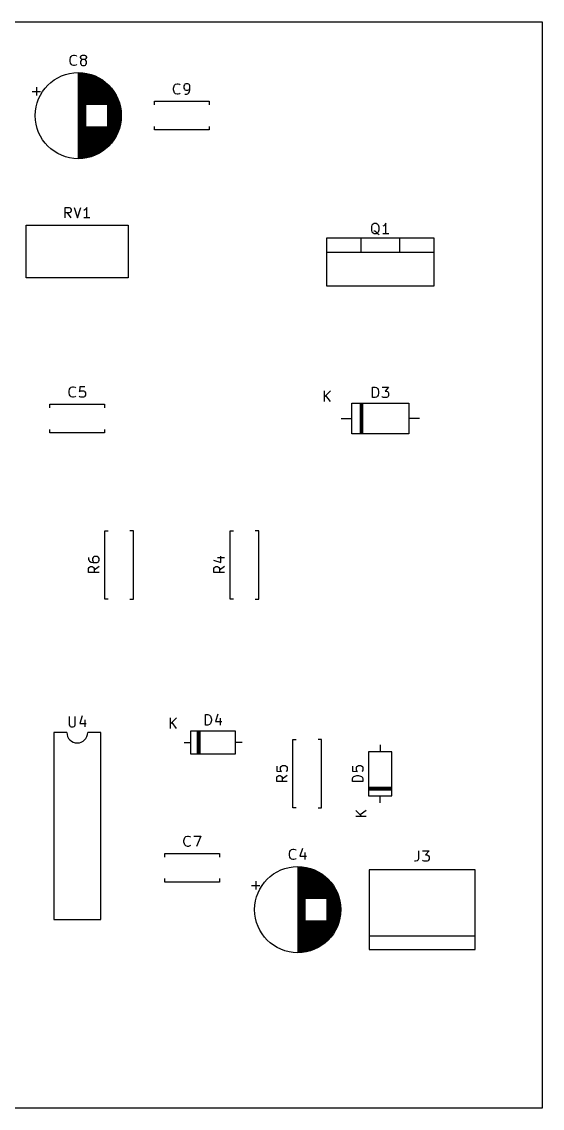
# Model space of a CAD drawing. Extents: x 20 to 124, y -124 to -20.
# Drawn here: x 74.2 to 124, y -124 to -20 of the extents above; entities that cross this region are included whole.
import ezdxf

# ---------------------------------------------------------------- set-up
doc = ezdxf.new("R2010")
doc.units = 0
doc.layers.add('LYELLOW', color=51, linetype='CONTINUOUS')
doc.layers.add('WHITE', color=7, linetype='CONTINUOUS')

msp = doc.modelspace()

# ---------------------------------------------------------------- linework, layer by layer
at = {"layer": 'LYELLOW', "linetype": 'CONTINUOUS'}
for p, q in [((78.811586, -23.62089), (78.859205, -23.430414)), ((78.811586, -23.763747), (78.811586, -23.62089)), ((78.859205, -23.954223), (78.811586, -23.763747)), ((78.859205, -23.430414), (78.906824, -23.335176)), ((78.906824, -23.335176), (79.002062, -23.239938)), ((79.002062, -23.239938), (79.144919, -23.192319)), ((79.144919, -23.192319), (79.240157, -23.192319)), ((79.240157, -23.192319), (79.383014, -23.239938)), ((79.383014, -23.239938), (79.430633, -23.287557)), ((79.811586, -23.382795), (79.859205, -23.287557)), ((79.811586, -23.430414), (79.811586, -23.382795)), ((79.859205, -23.525652), (79.811586, -23.430414)), ((79.859205, -23.716128), (79.811586, -23.811366)), ((79.811586, -23.811366), (79.811586, -24.001842)), ((79.859205, -23.287557), (79.906824, -23.239938)), ((79.906824, -23.573271), (79.859205, -23.525652)), ((79.906824, -23.668509), (79.859205, -23.716128)), ((79.906824, -23.239938), (80.002062, -23.192319)), ((80.002062, -23.62089), (79.906824, -23.573271)), ((80.002062, -23.62089), (79.906824, -23.668509)), ((80.002062, -23.192319), (80.192538, -23.192319)), ((80.192538, -23.62089), (80.002062, -23.62089)), ((80.192538, -23.192319), (80.287776, -23.239938)), ((80.287776, -23.573271), (80.192538, -23.62089)), ((80.287776, -23.668509), (80.192538, -23.62089)), ((80.287776, -23.239938), (80.335395, -23.287557)), ((80.335395, -23.525652), (80.287776, -23.573271)), ((80.335395, -23.716128), (80.287776, -23.668509)), ((80.335395, -23.287557), (80.383014, -23.382795)), ((80.383014, -23.430414), (80.335395, -23.525652)), ((80.383014, -23.811366), (80.335395, -23.716128)), ((80.383014, -23.382795), (80.383014, -23.430414)), ((80.383014, -24.001842), (80.383014, -23.811366)), ((78.906824, -24.049461), (78.859205, -23.954223)), ((79.002062, -24.1447), (78.906824, -24.049461)), ((79.144919, -24.192319), (79.002062, -24.1447)), ((79.240157, -24.192319), (79.144919, -24.192319)), ((79.383014, -24.1447), (79.240157, -24.192319)), ((79.430633, -24.09708), (79.383014, -24.1447)), ((79.5973, -24.9075), (79.5973, -33.0675)), ((79.6373, -24.9075), (79.6373, -33.0675)), ((79.6773, -24.9085), (79.6773, -33.0665)), ((79.7173, -24.9095), (79.7173, -33.0655)), ((79.7573, -24.9105), (79.7573, -33.0645)), ((79.7973, -24.9125), (79.7973, -33.0625)), ((79.811586, -24.001842), (79.859205, -24.09708)), ((79.8373, -24.9145), (79.8373, -33.0605)), ((79.859205, -24.09708), (79.906824, -24.1447)), ((79.8773, -24.9175), (79.8773, -33.0575)), ((79.906824, -24.1447), (80.002062, -24.192319)), ((79.9173, -24.9195), (79.9173, -33.0555)), ((79.9573, -24.9235), (79.9573, -33.0515)), ((79.9973, -24.9265), (79.9973, -33.0485)), ((80.002062, -24.192319), (80.192538, -24.192319)), ((80.0373, -24.9315), (80.0373, -33.0435)), ((80.0773, -24.9355), (80.0773, -33.0395)), ((80.1173, -24.9405), (80.1173, -33.0345)), ((80.1573, -24.9455), (80.1573, -33.0295)), ((80.192538, -24.192319), (80.287776, -24.1447)), ((80.1973, -24.9515), (80.1973, -33.0235)), ((80.2373, -24.9575), (80.2373, -33.0175)), ((80.287776, -24.1447), (80.335395, -24.09708)), ((80.335395, -24.09708), (80.383014, -24.001842)), ((80.2773, -24.9645), (80.2773, -33.0105)), ((80.3173, -24.9705), (80.3173, -27.9475)), ((80.3573, -24.9785), (80.3573, -27.9475)), ((80.3973, -24.9855), (80.3973, -27.9475)), ((80.4373, -24.9945), (80.4373, -27.9475)), ((80.4773, -25.0025), (80.4773, -27.9475)), ((80.5173, -25.0115), (80.5173, -27.9475)), ((80.5573, -25.0205), (80.5573, -27.9475)), ((80.5973, -25.0305), (80.5973, -27.9475)), ((80.6373, -25.0405), (80.6373, -27.9475)), ((80.6773, -25.0515), (80.6773, -27.9475)), ((80.7173, -25.0625), (80.7173, -27.9475)), ((80.7573, -25.0745), (80.7573, -27.9475)), ((80.7973, -25.0865), (80.7973, -27.9475)), ((80.8373, -25.0985), (80.8373, -27.9475)), ((80.8773, -25.1115), (80.8773, -27.9475)), ((80.9173, -25.1245), (80.9173, -27.9475)), ((80.9573, -25.1385), (80.9573, -27.9475)), ((80.9973, -25.1525), (80.9973, -27.9475)), ((81.0373, -25.1675), (81.0373, -27.9475)), ((81.0773, -25.1825), (81.0773, -27.9475)), ((81.1173, -25.1985), (81.1173, -27.9475)), ((81.1573, -25.2145), (81.1573, -27.9475)), ((81.1973, -25.2305), (81.1973, -27.9475)), ((81.2373, -25.2475), (81.2373, -27.9475)), ((81.2773, -25.2655), (81.2773, -27.9475)), ((81.3173, -25.2835), (81.3173, -27.9475)), ((81.3573, -25.3025), (81.3573, -27.9475)), ((81.3973, -25.3215), (81.3973, -27.9475)), ((81.4373, -25.3415), (81.4373, -27.9475)), ((81.4773, -25.3615), (81.4773, -27.9475)), ((81.5173, -25.3825), (81.5173, -27.9475)), ((81.5573, -25.4035), (81.5573, -27.9475)), ((81.5973, -25.4255), (81.5973, -27.9475)), ((81.6373, -25.4485), (81.6373, -27.9475)), ((81.6773, -25.4715), (81.6773, -27.9475)), ((81.7173, -25.4945), (81.7173, -27.9475)), ((81.7573, -25.5195), (81.7573, -27.9475)), ((81.7973, -25.5445), (81.7973, -27.9475)), ((81.8373, -25.5695), (81.8373, -27.9475)), ((81.8773, -25.5955), (81.8773, -27.9475)), ((81.9173, -25.6225), (81.9173, -27.9475)), ((81.9573, -25.6505), (81.9573, -27.9475)), ((81.9973, -25.6785), (81.9973, -27.9475)), ((82.0373, -25.7075), (82.0373, -27.9475)), ((82.0773, -25.7375), (82.0773, -27.9475)), ((82.1173, -25.7685), (82.1173, -27.9475)), ((82.1573, -25.7995), (82.1573, -27.9475)), ((82.1973, -25.8315), (82.1973, -27.9475)), ((82.2373, -25.8645), (82.2373, -27.9475)), ((82.2773, -25.8985), (82.2773, -27.9475)), ((82.3173, -25.9325), (82.3173, -27.9475)), ((82.3573, -25.9685), (82.3573, -27.9475)), ((88.809524, -26.085176), (88.904762, -25.989938)), ((88.904762, -25.989938), (89.047619, -25.942319)), ((89.047619, -25.942319), (89.142857, -25.942319)), ((89.142857, -25.942319), (89.285714, -25.989938)), ((89.285714, -25.989938), (89.333333, -26.037557)), ((89.809524, -25.989938), (89.761905, -26.037557)), ((89.904762, -25.942319), (89.809524, -25.989938)), ((90.095238, -25.942319), (89.904762, -25.942319)), ((90.190476, -25.989938), (90.095238, -25.942319)), ((90.238095, -26.037557), (90.190476, -25.989938)), ((75.187602, -26.6725), (75.987602, -26.6725)), ((75.587602, -26.2725), (75.587602, -27.0725)), ((82.3973, -26.0055), (82.3973, -31.9695)), ((82.4373, -26.0425), (82.4373, -31.9325)), ((82.4773, -26.0815), (82.4773, -31.8935)), ((82.5173, -26.1205), (82.5173, -31.8545)), ((82.5573, -26.1615), (82.5573, -31.8135)), ((82.5973, -26.2035), (82.5973, -31.7715)), ((82.6373, -26.2465), (82.6373, -31.7285)), ((82.6773, -26.2915), (82.6773, -31.6835)), ((82.7173, -26.3365), (82.7173, -31.6385)), ((82.7573, -26.3835), (82.7573, -31.5915)), ((82.7973, -26.4325), (82.7973, -31.5425)), ((82.8373, -26.4825), (82.8373, -31.4925)), ((82.8773, -26.5345), (82.8773, -31.4405)), ((82.9173, -26.5875), (82.9173, -31.3875)), ((82.9573, -26.6435), (82.9573, -31.3315)), ((82.9973, -26.7005), (82.9973, -31.2745)), ((83.0373, -26.7605), (83.0373, -31.2145)), ((83.0773, -26.8225), (83.0773, -31.1525)), ((83.1173, -26.8865), (83.1173, -31.0885)), ((83.1573, -26.9535), (83.1573, -31.0215)), ((83.1973, -27.0235), (83.1973, -30.9515)), ((88.714286, -26.37089), (88.761905, -26.180414)), ((88.714286, -26.513747), (88.714286, -26.37089)), ((88.761905, -26.704223), (88.714286, -26.513747)), ((88.761905, -26.180414), (88.809524, -26.085176)), ((88.809524, -26.799461), (88.761905, -26.704223)), ((88.904762, -26.8947), (88.809524, -26.799461)), ((89.047619, -26.942319), (88.904762, -26.8947)), ((89.142857, -26.942319), (89.047619, -26.942319)), ((89.285714, -26.8947), (89.142857, -26.942319)), ((89.333333, -26.84708), (89.285714, -26.8947)), ((89.761905, -26.037557), (89.714286, -26.132795)), ((89.714286, -26.132795), (89.714286, -26.37089)), ((89.714286, -26.37089), (89.761905, -26.466128)), ((89.761905, -26.466128), (89.809524, -26.513747)), ((89.809524, -26.513747), (89.904762, -26.561366)), ((89.809524, -26.942319), (90, -26.942319)), ((89.904762, -26.561366), (90.095238, -26.561366)), ((90, -26.942319), (90.095238, -26.8947)), ((90.095238, -26.561366), (90.190476, -26.513747)), ((90.095238, -26.8947), (90.142857, -26.84708)), ((90.142857, -26.84708), (90.238095, -26.704223)), ((90.190476, -26.513747), (90.238095, -26.466128)), ((90.285714, -26.132795), (90.238095, -26.037557)), ((90.238095, -26.466128), (90.285714, -26.37089)), ((90.238095, -26.704223), (90.285714, -26.513747)), ((90.285714, -26.513747), (90.285714, -26.132795)), ((83.2373, -27.0975), (83.2373, -30.8775)), ((83.2773, -27.1745), (83.2773, -30.8005)), ((83.3173, -27.2565), (83.3173, -30.7185)), ((83.3573, -27.3435), (83.3573, -30.6315)), ((83.3973, -27.4355), (83.3973, -30.5395)), ((83.4373, -27.5345), (83.4373, -30.4405)), ((83.4773, -27.6415), (83.4773, -30.3335)), ((83.5173, -27.7595), (83.5173, -30.2155)), ((83.5573, -27.8905), (83.5573, -30.0845)), ((83.5973, -28.0405), (83.5973, -29.9345)), ((86.88, -27.6175), (92.12, -27.6175)), ((86.88, -27.9545), (86.88, -27.6175)), ((92.12, -27.6175), (92.12, -27.9545)), ((83.6373, -28.2195), (83.6373, -29.7555)), ((83.6773, -28.4545), (83.6773, -29.5205)), ((80.3173, -30.0275), (80.3173, -33.0045)), ((80.3573, -30.0275), (80.3573, -32.9965)), ((80.3973, -30.0275), (80.3973, -32.9895)), ((80.4373, -30.0275), (80.4373, -32.9805)), ((80.4773, -30.0275), (80.4773, -32.9725)), ((80.5173, -30.0275), (80.5173, -32.9635)), ((80.5573, -30.0275), (80.5573, -32.9545)), ((80.5973, -30.0275), (80.5973, -32.9445)), ((80.6373, -30.0275), (80.6373, -32.9345)), ((80.6773, -30.0275), (80.6773, -32.9235)), ((80.7173, -30.0275), (80.7173, -32.9125)), ((80.7573, -30.0275), (80.7573, -32.9005)), ((80.7973, -30.0275), (80.7973, -32.8885)), ((80.8373, -30.0275), (80.8373, -32.8765)), ((80.8773, -30.0275), (80.8773, -32.8635)), ((80.9173, -30.0275), (80.9173, -32.8505)), ((80.9573, -30.0275), (80.9573, -32.8365)), ((80.9973, -30.0275), (80.9973, -32.8225)), ((81.0373, -30.0275), (81.0373, -32.8075)), ((81.0773, -30.0275), (81.0773, -32.7925)), ((81.1173, -30.0275), (81.1173, -32.7765)), ((81.1573, -30.0275), (81.1573, -32.7605)), ((81.1973, -30.0275), (81.1973, -32.7445)), ((81.2373, -30.0275), (81.2373, -32.7275)), ((81.2773, -30.0275), (81.2773, -32.7095)), ((81.3173, -30.0275), (81.3173, -32.6915)), ((81.3573, -30.0275), (81.3573, -32.6725)), ((81.3973, -30.0275), (81.3973, -32.6535)), ((81.4373, -30.0275), (81.4373, -32.6335)), ((81.4773, -30.0275), (81.4773, -32.6135)), ((81.5173, -30.0275), (81.5173, -32.5925)), ((81.5573, -30.0275), (81.5573, -32.5715)), ((81.5973, -30.0275), (81.5973, -32.5495)), ((81.6373, -30.0275), (81.6373, -32.5265)), ((81.6773, -30.0275), (81.6773, -32.5035)), ((81.7173, -30.0275), (81.7173, -32.4805)), ((81.7573, -30.0275), (81.7573, -32.4555)), ((81.7973, -30.0275), (81.7973, -32.4305)), ((81.8373, -30.0275), (81.8373, -32.4055)), ((81.8773, -30.0275), (81.8773, -32.3795)), ((81.9173, -30.0275), (81.9173, -32.3525)), ((81.9573, -30.0275), (81.9573, -32.3245)), ((81.9973, -30.0275), (81.9973, -32.2965)), ((82.0373, -30.0275), (82.0373, -32.2675)), ((82.0773, -30.0275), (82.0773, -32.2375)), ((82.1173, -30.0275), (82.1173, -32.2065)), ((82.1573, -30.0275), (82.1573, -32.1755)), ((82.1973, -30.0275), (82.1973, -32.1435)), ((82.2373, -30.0275), (82.2373, -32.1105)), ((82.2773, -30.0275), (82.2773, -32.0765)), ((82.3173, -30.0275), (82.3173, -32.0425)), ((82.3573, -30.0275), (82.3573, -32.0065)), ((86.88, -30.3575), (86.88, -30.0205)), ((92.12, -30.0205), (92.12, -30.3575)), ((92.12, -30.3575), (86.88, -30.3575)), ((78.333333, -38.777319), (78.333333, -37.777319)), ((78.333333, -37.777319), (78.714285, -37.777319)), ((78.714285, -38.301128), (78.333333, -38.301128)), ((78.904761, -38.777319), (78.571428, -38.301128)), ((78.714285, -37.777319), (78.809523, -37.824938)), ((78.809523, -38.253509), (78.714285, -38.301128)), ((78.809523, -37.824938), (78.857142, -37.872557)), ((78.857142, -38.20589), (78.809523, -38.253509)), ((78.857142, -37.872557), (78.904761, -37.967795)), ((78.904761, -38.110652), (78.857142, -38.20589)), ((78.904761, -37.967795), (78.904761, -38.110652)), ((79.190476, -37.777319), (79.523809, -38.777319)), ((79.523809, -38.777319), (79.857142, -37.777319)), ((80.238095, -38.015414), (80.142857, -38.063033)), ((80.333333, -37.920176), (80.238095, -38.015414)), ((80.428571, -37.777319), (80.333333, -37.920176)), ((80.428571, -38.777319), (80.428571, -37.777319)), ((74.625, -39.4625), (84.375, -39.4625)), ((74.625, -44.5125), (74.625, -39.4625)), ((80.714285, -38.777319), (80.142857, -38.777319)), ((84.375, -39.4625), (84.375, -44.5125)), ((107.690476, -39.625652), (107.738095, -39.435176)), ((107.738095, -39.435176), (107.833333, -39.339938)), ((107.833333, -39.339938), (107.928571, -39.292319)), ((107.928571, -39.292319), (108.119047, -39.292319)), ((108.119047, -39.292319), (108.214285, -39.339938)), ((108.214285, -39.339938), (108.309523, -39.435176)), ((108.309523, -39.435176), (108.357142, -39.625652)), ((108.928571, -39.435176), (108.833333, -39.530414)), ((109.023809, -39.292319), (108.928571, -39.435176)), ((109.023809, -40.292319), (109.023809, -39.292319)), ((107.690476, -39.958985), (107.690476, -39.625652)), ((107.738095, -40.149461), (107.690476, -39.958985)), ((107.833333, -40.2447), (107.738095, -40.149461)), ((107.928571, -40.292319), (107.833333, -40.2447)), ((107.97619, -40.054223), (107.880952, -40.054223)), ((108.119047, -40.292319), (107.928571, -40.292319)), ((108.071428, -40.101842), (107.97619, -40.054223)), ((108.214285, -40.2447), (108.071428, -40.101842)), ((108.214285, -40.2447), (108.119047, -40.292319)), ((108.309523, -40.149461), (108.214285, -40.2447)), ((108.309523, -40.339938), (108.214285, -40.2447)), ((108.357142, -39.958985), (108.309523, -40.149461)), ((108.404761, -40.387557), (108.309523, -40.339938)), ((108.357142, -39.625652), (108.357142, -39.958985)), ((108.833333, -39.530414), (108.738095, -39.578033)), ((109.309523, -40.292319), (108.738095, -40.292319)), ((103.39, -40.6775), (113.61, -40.6775)), ((103.39, -45.2975), (103.39, -40.6775)), ((106.65, -40.6775), (106.65, -42.0575)), ((110.35, -40.6775), (110.35, -42.0575)), ((113.61, -40.6775), (113.61, -45.2975)), ((103.39, -42.0575), (113.61, -42.0575)), ((84.375, -44.5125), (74.625, -44.5125)), ((113.61, -45.2975), (103.39, -45.2975)), ((78.761905, -55.180414), (78.809524, -55.085176)), ((78.809524, -55.085176), (78.904762, -54.989938)), ((78.904762, -54.989938), (79.047619, -54.942319)), ((79.047619, -54.942319), (79.142857, -54.942319)), ((79.142857, -54.942319), (79.285714, -54.989938)), ((79.285714, -54.989938), (79.333333, -55.037557)), ((79.761905, -54.942319), (79.714286, -55.418509)), ((80.238095, -54.942319), (79.761905, -54.942319)), ((107.761905, -55.972319), (107.761905, -54.972319)), ((107.761905, -54.972319), (108, -54.972319)), ((108, -54.972319), (108.142857, -55.019938)), ((108.142857, -55.019938), (108.238095, -55.115176)), ((108.238095, -55.115176), (108.285714, -55.210414)), ((108.666667, -54.972319), (109.285714, -54.972319)), ((109.285714, -54.972319), (108.952381, -55.353271)), ((78.714286, -55.37089), (78.761905, -55.180414)), ((78.714286, -55.513747), (78.714286, -55.37089)), ((78.761905, -55.704223), (78.714286, -55.513747)), ((78.809524, -55.799461), (78.761905, -55.704223)), ((78.904762, -55.8947), (78.809524, -55.799461)), ((79.047619, -55.942319), (78.904762, -55.8947)), ((79.142857, -55.942319), (79.047619, -55.942319)), ((79.285714, -55.8947), (79.142857, -55.942319)), ((79.333333, -55.84708), (79.285714, -55.8947)), ((79.714286, -55.418509), (79.761905, -55.37089)), ((79.761905, -55.8947), (79.714286, -55.84708)), ((79.761905, -55.37089), (79.857143, -55.323271)), ((79.857143, -55.942319), (79.761905, -55.8947)), ((79.857143, -55.323271), (80.095238, -55.323271)), ((80.095238, -55.942319), (79.857143, -55.942319)), ((80.095238, -55.323271), (80.190476, -55.37089)), ((80.190476, -55.8947), (80.095238, -55.942319)), ((80.190476, -55.37089), (80.238095, -55.418509)), ((80.238095, -55.84708), (80.190476, -55.8947)), ((80.238095, -55.418509), (80.285714, -55.513747)), ((80.285714, -55.751842), (80.238095, -55.84708)), ((80.285714, -55.513747), (80.285714, -55.751842)), ((103.158095, -56.342319), (103.158095, -55.342319)), ((103.729523, -55.342319), (103.158095, -55.913747)), ((103.729523, -56.342319), (103.300952, -55.77089)), ((108, -55.972319), (107.761905, -55.972319)), ((108.142857, -55.9247), (108, -55.972319)), ((108.238095, -55.829461), (108.142857, -55.9247)), ((108.285714, -55.734223), (108.238095, -55.829461)), ((108.285714, -55.210414), (108.333333, -55.40089)), ((108.333333, -55.543747), (108.285714, -55.734223)), ((108.333333, -55.40089), (108.333333, -55.543747)), ((108.714286, -55.9247), (108.666667, -55.87708)), ((108.809524, -55.972319), (108.714286, -55.9247)), ((109.095238, -55.972319), (108.809524, -55.972319)), ((108.952381, -55.353271), (109.095238, -55.353271)), ((109.095238, -55.353271), (109.190476, -55.40089)), ((109.190476, -55.9247), (109.095238, -55.972319)), ((109.190476, -55.40089), (109.238095, -55.448509)), ((109.238095, -55.87708), (109.190476, -55.9247)), ((109.238095, -55.448509), (109.285714, -55.543747)), ((109.285714, -55.781842), (109.238095, -55.87708)), ((109.285714, -55.543747), (109.285714, -55.781842)), ((76.88, -56.6175), (82.12, -56.6175)), ((76.88, -56.9545), (76.88, -56.6175)), ((82.12, -56.6175), (82.12, -56.9545)), ((105.78, -56.5175), (111.22, -56.5175)), ((105.78, -59.4575), (105.78, -56.5175)), ((106.56, -56.5175), (106.56, -59.4575)), ((106.68, -56.5175), (106.68, -59.4575)), ((106.8, -56.5175), (106.8, -59.4575)), ((111.22, -56.5175), (111.22, -59.4575)), ((104.76, -57.9875), (105.78, -57.9875)), ((112.24, -57.9875), (111.22, -57.9875)), ((76.88, -59.3575), (76.88, -59.0205)), ((82.12, -59.0205), (82.12, -59.3575)), ((82.12, -59.3575), (76.88, -59.3575)), ((111.22, -59.4575), (105.78, -59.4575)), ((82.13, -68.7175), (82.46, -68.7175)), ((82.13, -75.2575), (82.13, -68.7175)), ((84.87, -68.7175), (84.54, -68.7175)), ((84.87, -75.2575), (84.87, -68.7175)), ((94.13, -68.7175), (94.46, -68.7175)), ((94.13, -75.2575), (94.13, -68.7175)), ((96.87, -68.7175), (96.54, -68.7175)), ((96.87, -75.2575), (96.87, -68.7175)), ((80.584819, -71.297023), (80.584819, -71.487499)), ((80.584819, -71.487499), (80.632438, -71.582737)), ((80.632438, -71.582737), (80.680057, -71.630356)), ((80.680057, -71.630356), (80.822914, -71.725594)), ((80.822914, -71.725594), (81.01339, -71.773213)), ((81.01339, -71.297023), (80.965771, -71.392261)), ((80.965771, -71.392261), (80.965771, -71.582737)), ((80.965771, -71.582737), (81.01339, -71.677975)), ((81.061009, -71.249404), (81.01339, -71.297023)), ((81.01339, -71.677975), (81.061009, -71.725594)), ((81.156247, -71.201785), (81.061009, -71.249404)), ((81.061009, -71.725594), (81.156247, -71.773213)), ((81.394342, -71.201785), (81.156247, -71.201785)), ((81.48958, -71.249404), (81.394342, -71.201785)), ((81.394342, -71.773213), (81.48958, -71.725594)), ((81.5372, -71.297023), (81.48958, -71.249404)), ((81.48958, -71.725594), (81.5372, -71.677975)), ((81.584819, -71.392261), (81.5372, -71.297023)), ((81.5372, -71.677975), (81.584819, -71.582737)), ((81.584819, -71.582737), (81.584819, -71.392261)), ((92.5372, -71.535118), (93.251485, -71.773213)), ((92.918152, -71.297023), (93.584819, -71.297023)), ((93.251485, -71.773213), (93.251485, -71.154166)), ((80.584819, -72.344642), (80.632438, -72.249404)), ((80.584819, -72.725594), (80.584819, -72.344642)), ((81.584819, -72.725594), (80.584819, -72.725594)), ((80.632438, -72.249404), (80.680057, -72.201785)), ((80.680057, -72.201785), (80.775295, -72.154166)), ((80.775295, -72.154166), (80.918152, -72.154166)), ((80.918152, -72.154166), (81.01339, -72.201785)), ((81.01339, -71.773213), (81.394342, -71.773213)), ((81.01339, -72.201785), (81.061009, -72.249404)), ((81.061009, -72.249404), (81.108628, -72.344642)), ((81.584819, -72.154166), (81.108628, -72.487499)), ((81.108628, -72.344642), (81.108628, -72.725594)), ((92.584819, -72.344642), (92.632438, -72.249404)), ((92.584819, -72.725594), (92.584819, -72.344642)), ((93.584819, -72.725594), (92.584819, -72.725594)), ((92.632438, -72.249404), (92.680057, -72.201785)), ((92.680057, -72.201785), (92.775295, -72.154166)), ((92.775295, -72.154166), (92.918152, -72.154166)), ((92.918152, -72.154166), (93.01339, -72.201785)), ((93.01339, -72.201785), (93.061009, -72.249404)), ((93.061009, -72.249404), (93.108628, -72.344642)), ((93.584819, -72.154166), (93.108628, -72.487499)), ((93.108628, -72.344642), (93.108628, -72.725594)), ((82.46, -75.2575), (82.13, -75.2575)), ((84.54, -75.2575), (84.87, -75.2575)), ((94.46, -75.2575), (94.13, -75.2575)), ((96.54, -75.2575), (96.87, -75.2575)), ((92.952381, -86.2747), (92.714286, -86.988985)), ((78.738095, -86.492319), (78.738095, -87.301842)), ((78.738095, -87.301842), (78.785714, -87.39708)), ((79.261904, -87.39708), (79.309523, -87.301842)), ((79.309523, -87.301842), (79.309523, -86.492319)), ((79.97619, -86.4447), (79.738095, -87.158985)), ((79.738095, -87.158985), (80.357142, -87.158985)), ((80.214285, -86.825652), (80.214285, -87.492319)), ((88.428095, -87.642319), (88.428095, -86.642319)), ((88.999523, -86.642319), (88.428095, -87.213747)), ((88.999523, -87.642319), (88.570952, -87.07089)), ((91.761905, -87.322319), (91.761905, -86.322319)), ((91.761905, -86.322319), (92, -86.322319)), ((92, -87.322319), (91.761905, -87.322319)), ((92, -86.322319), (92.142857, -86.369938)), ((92.142857, -87.2747), (92, -87.322319)), ((92.142857, -86.369938), (92.238095, -86.465176)), ((92.238095, -87.179461), (92.142857, -87.2747)), ((92.238095, -86.465176), (92.285714, -86.560414)), ((92.285714, -87.084223), (92.238095, -87.179461)), ((92.285714, -86.560414), (92.333333, -86.75089)), ((92.333333, -86.893747), (92.285714, -87.084223)), ((92.333333, -86.75089), (92.333333, -86.893747)), ((92.714286, -86.988985), (93.333333, -86.988985)), ((93.190476, -86.655652), (93.190476, -87.322319)), ((77.25, -88.0375), (77.25, -105.9375)), ((78.5, -88.0375), (77.25, -88.0375)), ((78.785714, -87.39708), (78.833333, -87.4447)), ((78.833333, -87.4447), (78.928571, -87.492319)), ((78.928571, -87.492319), (79.119047, -87.492319)), ((79.119047, -87.492319), (79.214285, -87.4447)), ((79.214285, -87.4447), (79.261904, -87.39708)), ((81.75, -88.0375), (80.5, -88.0375)), ((81.75, -105.9375), (81.75, -88.0375)), ((90.38, -87.8675), (94.62, -87.8675)), ((90.38, -90.1075), (90.38, -87.8675)), ((90.98, -87.8675), (90.98, -90.1075)), ((91.1, -87.8675), (91.1, -90.1075)), ((91.22, -87.8675), (91.22, -90.1075)), ((94.62, -87.8675), (94.62, -90.1075)), ((89.73, -88.9875), (90.38, -88.9875)), ((95.27, -88.9875), (94.62, -88.9875)), ((100.13, -88.7175), (100.46, -88.7175)), ((100.13, -95.2575), (100.13, -88.7175)), ((102.87, -88.7175), (102.54, -88.7175)), ((102.87, -95.2575), (102.87, -88.7175)), ((108.5, -89.2175), (108.5, -89.8675)), ((94.62, -90.1075), (90.38, -90.1075)), ((109.62, -89.8675), (107.38, -89.8675)), ((107.38, -89.8675), (107.38, -94.1075)), ((109.62, -94.1075), (109.62, -89.8675)), ((98.584819, -91.249404), (98.584819, -91.725594)), ((98.965771, -91.392261), (99.01339, -91.297023)), ((98.965771, -91.630356), (98.965771, -91.392261)), ((99.01339, -91.297023), (99.061009, -91.249404)), ((99.061009, -91.249404), (99.156247, -91.201785)), ((99.156247, -91.201785), (99.394342, -91.201785)), ((99.394342, -91.201785), (99.48958, -91.249404)), ((99.48958, -91.249404), (99.5372, -91.297023)), ((99.5372, -91.297023), (99.584819, -91.392261)), ((99.584819, -91.392261), (99.584819, -91.630356)), ((105.834819, -91.249404), (105.834819, -91.725594)), ((106.215771, -91.392261), (106.26339, -91.297023)), ((106.215771, -91.630356), (106.215771, -91.392261)), ((106.26339, -91.297023), (106.311009, -91.249404)), ((106.311009, -91.249404), (106.406247, -91.201785)), ((106.406247, -91.201785), (106.644342, -91.201785)), ((106.644342, -91.201785), (106.73958, -91.249404)), ((106.73958, -91.249404), (106.7872, -91.297023)), ((106.7872, -91.297023), (106.834819, -91.392261)), ((106.834819, -91.392261), (106.834819, -91.630356)), ((98.584819, -91.725594), (99.061009, -91.773213)), ((98.584819, -92.344642), (98.632438, -92.249404)), ((98.584819, -92.725594), (98.584819, -92.344642)), ((98.632438, -92.249404), (98.680057, -92.201785)), ((98.680057, -92.201785), (98.775295, -92.154166)), ((98.775295, -92.154166), (98.918152, -92.154166)), ((98.918152, -92.154166), (99.01339, -92.201785)), ((99.01339, -91.725594), (98.965771, -91.630356)), ((99.061009, -91.773213), (99.01339, -91.725594)), ((99.01339, -92.201785), (99.061009, -92.249404)), ((99.061009, -92.249404), (99.108628, -92.344642)), ((99.584819, -92.154166), (99.108628, -92.487499)), ((99.108628, -92.344642), (99.108628, -92.725594)), ((99.5372, -91.725594), (99.48958, -91.773213)), ((99.584819, -91.630356), (99.5372, -91.725594)), ((105.834819, -91.725594), (106.311009, -91.773213)), ((105.834819, -92.487499), (105.882438, -92.344642)), ((105.834819, -92.725594), (105.834819, -92.487499)), ((105.882438, -92.344642), (105.977676, -92.249404)), ((105.977676, -92.249404), (106.072914, -92.201785)), ((106.072914, -92.201785), (106.26339, -92.154166)), ((106.26339, -91.725594), (106.215771, -91.630356)), ((106.311009, -91.773213), (106.26339, -91.725594)), ((106.26339, -92.154166), (106.406247, -92.154166)), ((106.406247, -92.154166), (106.596723, -92.201785)), ((106.596723, -92.201785), (106.691961, -92.249404)), ((106.691961, -92.249404), (106.7872, -92.344642)), ((106.7872, -91.725594), (106.73958, -91.773213)), ((106.834819, -91.630356), (106.7872, -91.725594)), ((106.7872, -92.344642), (106.834819, -92.487499)), ((106.834819, -92.487499), (106.834819, -92.725594)), ((99.584819, -92.725594), (98.584819, -92.725594)), ((106.834819, -92.725594), (105.834819, -92.725594)), ((107.38, -93.2675), (109.62, -93.2675)), ((107.38, -93.3875), (109.62, -93.3875)), ((107.38, -93.5075), (109.62, -93.5075)), ((107.38, -94.1075), (109.62, -94.1075)), ((108.5, -94.7575), (108.5, -94.1075)), ((100.46, -95.2575), (100.13, -95.2575)), ((102.54, -95.2575), (102.87, -95.2575)), ((106.154819, -95.487976), (106.726247, -96.059404)), ((107.154819, -95.487976), (106.58339, -95.916547)), ((107.154819, -96.059404), (106.154819, -96.059404)), ((89.714286, -98.37089), (89.761905, -98.180414)), ((89.714286, -98.513747), (89.714286, -98.37089)), ((89.761905, -98.704223), (89.714286, -98.513747)), ((89.761905, -98.180414), (89.809524, -98.085176)), ((89.809524, -98.799461), (89.761905, -98.704223)), ((89.809524, -98.085176), (89.904762, -97.989938)), ((89.904762, -98.8947), (89.809524, -98.799461)), ((89.904762, -97.989938), (90.047619, -97.942319)), ((90.047619, -97.942319), (90.142857, -97.942319)), ((90.142857, -97.942319), (90.285714, -97.989938)), ((90.285714, -97.989938), (90.333333, -98.037557)), ((90.666667, -97.942319), (91.333333, -97.942319)), ((91.333333, -97.942319), (90.904762, -98.942319)), ((87.88, -99.6175), (93.12, -99.6175)), ((87.88, -99.9545), (87.88, -99.6175)), ((90.047619, -98.942319), (89.904762, -98.8947)), ((90.142857, -98.942319), (90.047619, -98.942319)), ((90.285714, -98.8947), (90.142857, -98.942319)), ((90.333333, -98.84708), (90.285714, -98.8947)), ((93.12, -99.6175), (93.12, -99.9545)), ((99.811586, -99.62089), (99.859205, -99.430414)), ((99.811586, -99.763747), (99.811586, -99.62089)), ((99.859205, -99.954223), (99.811586, -99.763747)), ((99.859205, -99.430414), (99.906824, -99.335176)), ((99.906824, -99.335176), (100.002062, -99.239938)), ((100.002062, -99.239938), (100.144919, -99.192319)), ((100.144919, -99.192319), (100.240157, -99.192319)), ((100.240157, -99.192319), (100.383014, -99.239938)), ((100.383014, -99.239938), (100.430633, -99.287557)), ((101.049681, -99.1447), (100.811586, -99.858985)), ((101.287776, -99.525652), (101.287776, -100.192319)), ((112.166666, -99.362319), (112.166666, -100.076604)), ((112.547619, -99.362319), (113.166666, -99.362319)), ((113.166666, -99.362319), (112.833333, -99.743271)), ((112.833333, -99.743271), (112.97619, -99.743271)), ((112.97619, -99.743271), (113.071428, -99.79089)), ((113.071428, -99.79089), (113.119047, -99.838509)), ((113.119047, -99.838509), (113.166666, -99.933747)), ((99.906824, -100.049461), (99.859205, -99.954223)), ((100.002062, -100.1447), (99.906824, -100.049461)), ((100.144919, -100.192319), (100.002062, -100.1447)), ((100.240157, -100.192319), (100.144919, -100.192319)), ((100.383014, -100.1447), (100.240157, -100.192319)), ((100.430633, -100.09708), (100.383014, -100.1447)), ((100.811586, -99.858985), (101.430633, -99.858985)), ((111.880952, -100.362319), (111.785714, -100.362319)), ((112.023809, -100.3147), (111.880952, -100.362319)), ((112.119047, -100.219461), (112.023809, -100.3147)), ((112.166666, -100.076604), (112.119047, -100.219461)), ((112.595238, -100.3147), (112.547619, -100.26708)), ((112.690476, -100.362319), (112.595238, -100.3147)), ((112.97619, -100.362319), (112.690476, -100.362319)), ((113.071428, -100.3147), (112.97619, -100.362319)), ((113.119047, -100.26708), (113.071428, -100.3147)), ((113.166666, -100.171842), (113.119047, -100.26708)), ((113.166666, -99.933747), (113.166666, -100.171842)), ((100.5973, -100.9075), (100.5973, -109.0675)), ((100.6373, -100.9075), (100.6373, -109.0675)), ((100.6773, -100.9085), (100.6773, -109.0665)), ((100.7173, -100.9095), (100.7173, -109.0655)), ((100.7573, -100.9105), (100.7573, -109.0645)), ((100.7973, -100.9125), (100.7973, -109.0625)), ((100.8373, -100.9145), (100.8373, -109.0605)), ((100.8773, -100.9175), (100.8773, -109.0575)), ((100.9173, -100.9195), (100.9173, -109.0555)), ((100.9573, -100.9235), (100.9573, -109.0515)), ((100.9973, -100.9265), (100.9973, -109.0485)), ((101.0373, -100.9315), (101.0373, -109.0435)), ((101.0773, -100.9355), (101.0773, -109.0395)), ((101.1173, -100.9405), (101.1173, -109.0345)), ((101.1573, -100.9455), (101.1573, -109.0295)), ((101.1973, -100.9515), (101.1973, -109.0235)), ((101.2373, -100.9575), (101.2373, -109.0175)), ((101.2773, -100.9645), (101.2773, -109.0105)), ((101.3173, -100.9705), (101.3173, -103.9475)), ((101.3573, -100.9785), (101.3573, -103.9475)), ((101.3973, -100.9855), (101.3973, -103.9475)), ((101.4373, -100.9945), (101.4373, -103.9475)), ((101.4773, -101.0025), (101.4773, -103.9475)), ((101.5173, -101.0115), (101.5173, -103.9475)), ((101.5573, -101.0205), (101.5573, -103.9475)), ((101.5973, -101.0305), (101.5973, -103.9475)), ((101.6373, -101.0405), (101.6373, -103.9475)), ((101.6773, -101.0515), (101.6773, -103.9475)), ((101.7173, -101.0625), (101.7173, -103.9475)), ((101.7573, -101.0745), (101.7573, -103.9475)), ((101.7973, -101.0865), (101.7973, -103.9475)), ((101.8373, -101.0985), (101.8373, -103.9475)), ((101.8773, -101.1115), (101.8773, -103.9475)), ((101.9173, -101.1245), (101.9173, -103.9475)), ((101.9573, -101.1385), (101.9573, -103.9475)), ((101.9973, -101.1525), (101.9973, -103.9475)), ((102.0373, -101.1675), (102.0373, -103.9475)), ((102.0773, -101.1825), (102.0773, -103.9475)), ((102.1173, -101.1985), (102.1173, -103.9475)), ((102.1573, -101.2145), (102.1573, -103.9475)), ((102.1973, -101.2305), (102.1973, -103.9475)), ((102.2373, -101.2475), (102.2373, -103.9475)), ((102.2773, -101.2655), (102.2773, -103.9475)), ((102.3173, -101.2835), (102.3173, -103.9475)), ((102.3573, -101.3025), (102.3573, -103.9475)), ((102.3973, -101.3215), (102.3973, -103.9475)), ((102.4373, -101.3415), (102.4373, -103.9475)), ((102.4773, -101.3615), (102.4773, -103.9475)), ((102.5173, -101.3825), (102.5173, -103.9475)), ((102.5573, -101.4035), (102.5573, -103.9475)), ((102.5973, -101.4255), (102.5973, -103.9475)), ((102.6373, -101.4485), (102.6373, -103.9475)), ((102.6773, -101.4715), (102.6773, -103.9475)), ((102.7173, -101.4945), (102.7173, -103.9475)), ((102.7573, -101.5195), (102.7573, -103.9475)), ((102.7973, -101.5445), (102.7973, -103.9475)), ((102.8373, -101.5695), (102.8373, -103.9475)), ((102.8773, -101.5955), (102.8773, -103.9475)), ((102.9173, -101.6225), (102.9173, -103.9475)), ((102.9573, -101.6505), (102.9573, -103.9475)), ((102.9973, -101.6785), (102.9973, -103.9475)), ((103.0373, -101.7075), (103.0373, -103.9475)), ((103.0773, -101.7375), (103.0773, -103.9475)), ((103.1173, -101.7685), (103.1173, -103.9475)), ((103.1573, -101.7995), (103.1573, -103.9475)), ((103.1973, -101.8315), (103.1973, -103.9475)), ((103.2373, -101.8645), (103.2373, -103.9475)), ((103.2773, -101.8985), (103.2773, -103.9475)), ((107.42, -101.1775), (107.42, -108.7975)), ((117.58, -101.1775), (107.42, -101.1775)), ((117.58, -108.7975), (117.58, -101.1775)), ((87.88, -102.3575), (87.88, -102.0205)), ((93.12, -102.3575), (87.88, -102.3575)), ((93.12, -102.0205), (93.12, -102.3575)), ((96.187602, -102.6725), (96.987602, -102.6725)), ((96.587602, -102.2725), (96.587602, -103.0725)), ((103.3173, -101.9325), (103.3173, -103.9475)), ((103.3573, -101.9685), (103.3573, -103.9475)), ((103.3973, -102.0055), (103.3973, -107.9695)), ((103.4373, -102.0425), (103.4373, -107.9325)), ((103.4773, -102.0815), (103.4773, -107.8935)), ((103.5173, -102.1205), (103.5173, -107.8545)), ((103.5573, -102.1615), (103.5573, -107.8135)), ((103.5973, -102.2035), (103.5973, -107.7715)), ((103.6373, -102.2465), (103.6373, -107.7285)), ((103.6773, -102.2915), (103.6773, -107.6835)), ((103.7173, -102.3365), (103.7173, -107.6385)), ((103.7573, -102.3835), (103.7573, -107.5915)), ((103.7973, -102.4325), (103.7973, -107.5425)), ((103.8373, -102.4825), (103.8373, -107.4925)), ((103.8773, -102.5345), (103.8773, -107.4405)), ((103.9173, -102.5875), (103.9173, -107.3875)), ((103.9573, -102.6435), (103.9573, -107.3315)), ((103.9973, -102.7005), (103.9973, -107.2745)), ((104.0373, -102.7605), (104.0373, -107.2145)), ((104.0773, -102.8225), (104.0773, -107.1525)), ((104.1173, -102.8865), (104.1173, -107.0885)), ((104.1573, -102.9535), (104.1573, -107.0215)), ((104.1973, -103.0235), (104.1973, -106.9515)), ((104.2373, -103.0975), (104.2373, -106.8775)), ((104.2773, -103.1745), (104.2773, -106.8005)), ((104.3173, -103.2565), (104.3173, -106.7185)), ((104.3573, -103.3435), (104.3573, -106.6315)), ((104.3973, -103.4355), (104.3973, -106.5395)), ((104.4373, -103.5345), (104.4373, -106.4405)), ((104.4773, -103.6415), (104.4773, -106.3335)), ((104.5173, -103.7595), (104.5173, -106.2155)), ((104.5573, -103.8905), (104.5573, -106.0845)), ((104.5973, -104.0405), (104.5973, -105.9345)), ((104.6373, -104.2195), (104.6373, -105.7555)), ((104.6773, -104.4545), (104.6773, -105.5205)), ((77.25, -105.9375), (81.75, -105.9375)), ((101.3173, -106.0275), (101.3173, -109.0045)), ((101.3573, -106.0275), (101.3573, -108.9965)), ((101.3973, -106.0275), (101.3973, -108.9895)), ((101.4373, -106.0275), (101.4373, -108.9805)), ((101.4773, -106.0275), (101.4773, -108.9725)), ((101.5173, -106.0275), (101.5173, -108.9635)), ((101.5573, -106.0275), (101.5573, -108.9545)), ((101.5973, -106.0275), (101.5973, -108.9445)), ((101.6373, -106.0275), (101.6373, -108.9345)), ((101.6773, -106.0275), (101.6773, -108.9235)), ((101.7173, -106.0275), (101.7173, -108.9125)), ((101.7573, -106.0275), (101.7573, -108.9005)), ((101.7973, -106.0275), (101.7973, -108.8885)), ((101.8373, -106.0275), (101.8373, -108.8765)), ((101.8773, -106.0275), (101.8773, -108.8635)), ((101.9173, -106.0275), (101.9173, -108.8505)), ((101.9573, -106.0275), (101.9573, -108.8365)), ((101.9973, -106.0275), (101.9973, -108.8225)), ((102.0373, -106.0275), (102.0373, -108.8075)), ((102.0773, -106.0275), (102.0773, -108.7925)), ((102.1173, -106.0275), (102.1173, -108.7765)), ((102.1573, -106.0275), (102.1573, -108.7605)), ((102.1973, -106.0275), (102.1973, -108.7445)), ((102.2373, -106.0275), (102.2373, -108.7275)), ((102.2773, -106.0275), (102.2773, -108.7095)), ((102.3173, -106.0275), (102.3173, -108.6915)), ((102.3573, -106.0275), (102.3573, -108.6725)), ((102.3973, -106.0275), (102.3973, -108.6535)), ((102.4373, -106.0275), (102.4373, -108.6335)), ((102.4773, -106.0275), (102.4773, -108.6135)), ((102.5173, -106.0275), (102.5173, -108.5925)), ((102.5573, -106.0275), (102.5573, -108.5715)), ((102.5973, -106.0275), (102.5973, -108.5495)), ((102.6373, -106.0275), (102.6373, -108.5265)), ((102.6773, -106.0275), (102.6773, -108.5035)), ((102.7173, -106.0275), (102.7173, -108.4805)), ((102.7573, -106.0275), (102.7573, -108.4555)), ((102.7973, -106.0275), (102.7973, -108.4305)), ((102.8373, -106.0275), (102.8373, -108.4055)), ((102.8773, -106.0275), (102.8773, -108.3795)), ((102.9173, -106.0275), (102.9173, -108.3525)), ((102.9573, -106.0275), (102.9573, -108.3245)), ((102.9973, -106.0275), (102.9973, -108.2965)), ((103.0373, -106.0275), (103.0373, -108.2675)), ((103.0773, -106.0275), (103.0773, -108.2375)), ((103.1173, -106.0275), (103.1173, -108.2065)), ((103.1573, -106.0275), (103.1573, -108.1755)), ((103.1973, -106.0275), (103.1973, -108.1435)), ((103.2373, -106.0275), (103.2373, -108.1105)), ((103.2773, -106.0275), (103.2773, -108.0765)), ((103.3173, -106.0275), (103.3173, -108.0425)), ((103.3573, -106.0275), (103.3573, -108.0065)), ((117.58, -107.5275), (107.42, -107.5275)), ((107.42, -108.7975), (117.58, -108.7975))]:
    msp.add_line(p, q, dxfattribs=at)
at = {"layer": 'LYELLOW'}
for centre in [(79.5973, -28.9875), (100.5973, -104.9875)]:
    msp.add_circle(centre, 4.12, dxfattribs=at)
msp.add_arc((79.5, -88.0375), 1, -180, 0, dxfattribs=at)
at = {"layer": 'WHITE', "linetype": 'CONTINUOUS'}
for p, q in [((20, -20), (124, -20)), ((124, -20), (124, -124)), ((124, -124), (20, -124))]:
    msp.add_line(p, q, dxfattribs=at)

doc.saveas('drawing.dxf')
